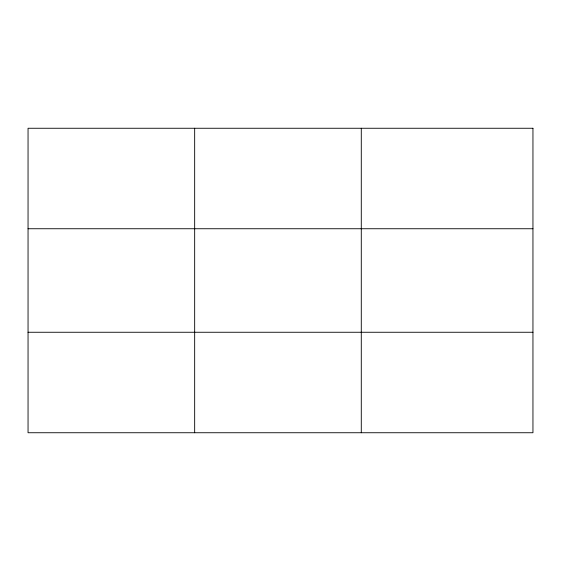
<?xml version="1.0" encoding="UTF-8"?>
<svg xmlns="http://www.w3.org/2000/svg" width="561" height="561" viewBox="0 0 561 561"><rect width="100%" height="100%" fill="white"/><g stroke="black" fill="none" stroke-linecap="round" stroke-linejoin="round"><path stroke-width="0.84" d="M194.667 432.741L194.667 128.259M361.284 432.741L361.284 128.259M28.05 228.741L532.95 228.741M28.05 332.259L532.95 332.259M532.95 128.259L532.95 432.741L28.05 432.741L28.05 128.259L532.95 128.259"/></g></svg>
